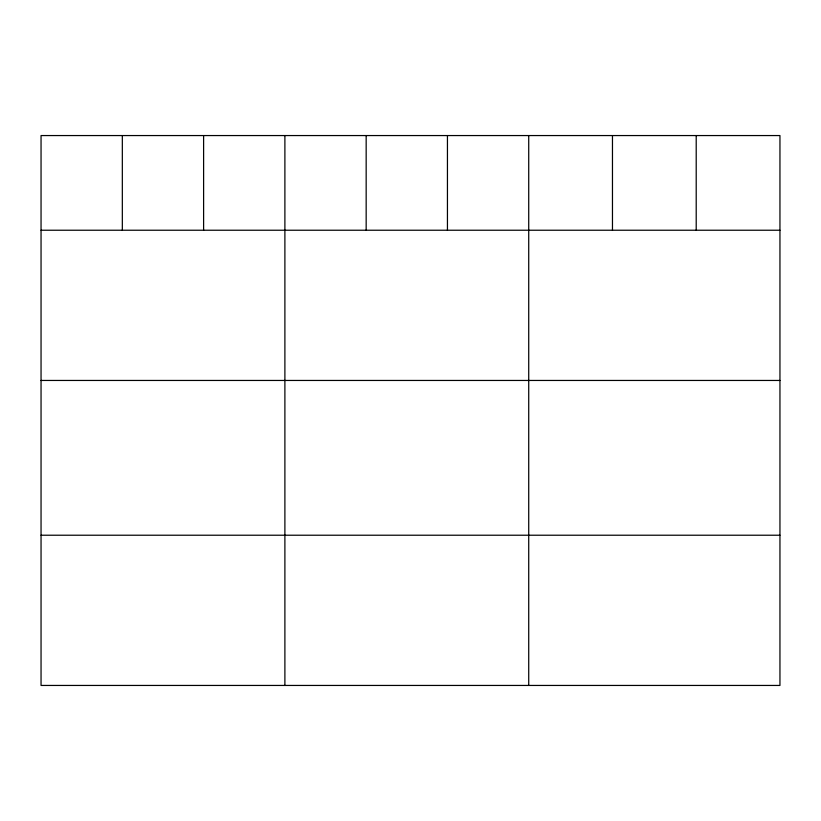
<?xml version="1.0" encoding="UTF-8"?>
<svg xmlns="http://www.w3.org/2000/svg" width="821" height="821" viewBox="0 0 821 821"><rect width="100%" height="100%" fill="white"/><g stroke="black" fill="none" stroke-linecap="round" stroke-linejoin="round"><path stroke-width="1.23" d="M779.95 230.229L779.95 685.443L41.05 685.443L41.05 135.557L779.95 135.557L779.95 230.229L41.05 230.229M41.05 380.451L779.95 380.451M41.05 535.22L779.95 535.22M696.208 135.557L696.208 230.229M612.466 135.557L612.466 230.229M528.724 135.557L528.724 685.443M447.445 135.557L447.445 230.229M366.166 135.557L366.166 230.229M284.887 135.557L284.887 685.443M203.608 135.557L203.608 230.229M122.329 135.557L122.329 230.229"/></g></svg>
